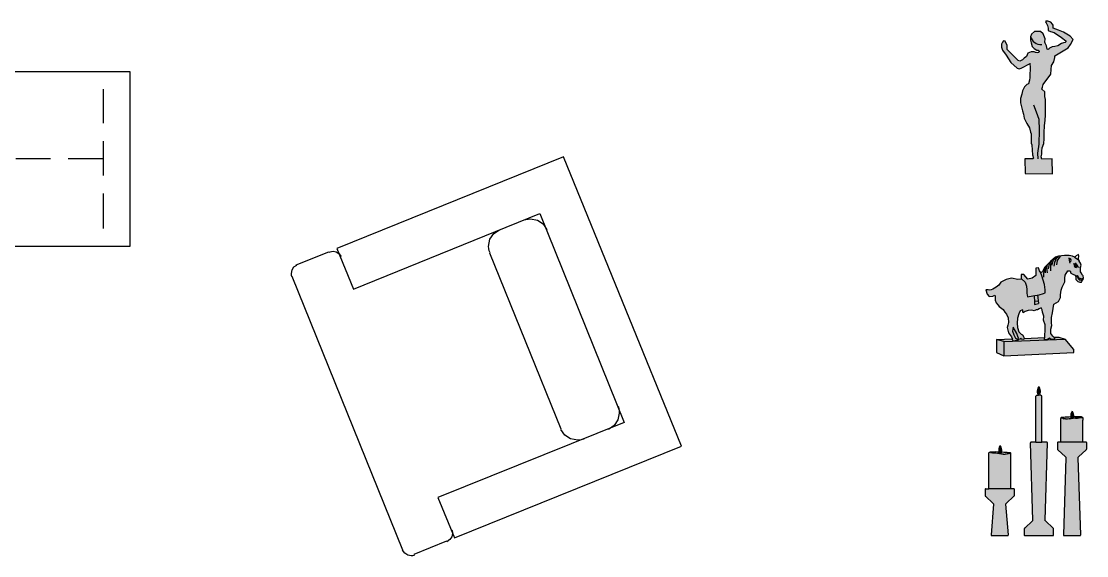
# Model space of a CAD drawing. Header units: inches. Extents: x -10949 to -5554, y -8625 to -6596.
# Drawn here: x -6261.5 to -6149.7, y -7883.6 to -7827.5 of the extents above; entities that cross this region are included whole.
import ezdxf

# ---------------------------------------------------------------- set-up
doc = ezdxf.new("R2010")
doc.units = ezdxf.units.IN
for name, color, linetype in [('Edges', 7, 'Continuous'), ('HBFurniture', 165, 'Continuous'), ('HBLAYER_1', 7, 'Continuous')]:
    doc.layers.add(name, color=color, linetype=linetype)

# ---------------------------------------------------------------- blocks, each defined once
blk = doc.blocks.new('kj')
at = {"true_color": 0x000000, "transparency": 33554687}
h = blk.add_hatch(color=18, dxfattribs=at)
h.dxf.hatch_style = 1
h.set_gradient(color1=(248, 153, 30), color2=(255, 255, 0))
h.paths.add_polyline_path([(71570.91, -4429.81), (71570.87, -4429.65), (71570.8, -4429.52), (71570.77, -4429.46), (71570.74, -4429.52), (71570.66, -4429.65), (71570.62, -4429.81), (71570.59, -4429.99), (71570.59, -4430.12), (71570.59, -4430.2), (71570.61, -4430.28), (71570.63, -4430.35), (71570.65, -4430.4), (71570.65, -4430.42), (71570.73, -4430.42), (71570.74, -4430.42), (71570.75, -4430.42), (71570.76, -4430.42), (71570.77, -4430.42), (71570.78, -4430.42), (71570.78, -4430.42), (71570.87, -4430.42), (71570.9, -4430.35), (71570.92, -4430.28), (71570.94, -4430.2), (71570.94, -4430.12), (71570.94, -4429.99)])
at = {"true_color": 0xadddf7, "transparency": 33554687}
h = blk.add_hatch(color=141, dxfattribs=at)
h.dxf.hatch_style = 1
h.paths.add_polyline_path([(71570.4, -4436.58), (71571.18, -4436.58), (71571.18, -4430.71), (71571.18, -4430.69), (71571.17, -4430.66), (71571.16, -4430.65), (71571.15, -4430.64), (71571.12, -4430.63), (71571.1, -4430.59), (71571.08, -4430.58), (71571.04, -4430.56), (71571, -4430.55), (71570.79, -4430.55), (71570.79, -4430.55), (71570.77, -4430.55), (71570.76, -4430.55), (71570.59, -4430.55), (71570.54, -4430.56), (71570.51, -4430.58), (71570.49, -4430.59), (71570.47, -4430.63), (71570.44, -4430.64), (71570.43, -4430.65), (71570.42, -4430.66), (71570.41, -4430.69), (71570.4, -4430.71)])
at = {"true_color": 0x000000, "transparency": 33554687}
h = blk.add_hatch(color=18, dxfattribs=at)
h.dxf.hatch_style = 1
h.set_gradient(color1=(248, 153, 30), color2=(255, 255, 0))
h.paths.add_polyline_path([(71575.22, -4433.14), (71575.2, -4432.96), (71575.15, -4432.8), (71575.08, -4432.67), (71575.05, -4432.6), (71575.02, -4432.67), (71574.95, -4432.8), (71574.9, -4432.96), (71574.88, -4433.14), (71574.88, -4433.27), (71574.88, -4433.35), (71574.9, -4433.43), (71574.92, -4433.5), (71574.92, -4433.52), (71574.93, -4433.52), (71575.19, -4433.48), (71575.21, -4433.43), (71575.23, -4433.35), (71575.23, -4433.33), (71575.23, -4433.27)])
at = {"true_color": 0xddb3d4, "transparency": 33554687}
h = blk.add_hatch(color=254, dxfattribs=at)
h.dxf.hatch_style = 1
h.paths.add_polyline_path([(71576.43, -4434.08), (71576.44, -4433.5), (71576.43, -4433.43), (71576.39, -4433.39), (71576.35, -4433.36), (71576.26, -4433.34), (71576.2, -4433.33), (71576.06, -4433.32), (71575.86, -4433.32), (71575.64, -4433.32), (71575.39, -4433.32), (71575.23, -4433.33), (71575.23, -4433.35), (71575.21, -4433.43), (71575.19, -4433.48), (71575.19, -4433.48), (71574.93, -4433.52), (71574.92, -4433.52), (71574.92, -4433.5), (71574.9, -4433.43), (71574.88, -4433.34), (71574.86, -4433.34), (71574.61, -4433.36), (71574.38, -4433.37), (71574.17, -4433.38), (71573.99, -4433.39), (71573.86, -4433.39), (71573.77, -4433.4), (71573.66, -4433.42), (71573.62, -4433.46), (71573.61, -4433.53), (71573.61, -4436.58), (71576.42, -4436.58), (71576.42, -4435.24), (71576.43, -4434.3)])
at = {"true_color": 0xffffff, "transparency": 33554687}
h = blk.add_hatch(color=7, dxfattribs=at)
h.dxf.hatch_style = 1
h.paths.add_polyline_path([(71571.9, -4436.67), (71571.9, -4436.63), (71571.88, -4436.61), (71571.85, -4436.59), (71571.82, -4436.58), (71571.18, -4436.58), (71570.4, -4436.58), (71569.78, -4436.58), (71569.75, -4436.59), (71569.72, -4436.61), (71569.71, -4436.63), (71569.7, -4436.67), (71570, -4446.53), (71570, -4446.56), (71569.99, -4446.59), (71569.98, -4446.62), (71569.96, -4446.64), (71568.98, -4447.55), (71568.96, -4447.57), (71568.94, -4447.6), (71568.93, -4447.63), (71568.93, -4447.66), (71568.93, -4448.45), (71568.93, -4448.47), (71568.95, -4448.49), (71568.97, -4448.51), (71569, -4448.51), (71572.6, -4448.51), (71572.63, -4448.51), (71572.65, -4448.49), (71572.67, -4448.47), (71572.67, -4448.45), (71572.67, -4447.66), (71572.67, -4447.63), (71572.66, -4447.6), (71572.64, -4447.57), (71572.62, -4447.55), (71571.64, -4446.64), (71571.62, -4446.62), (71571.61, -4446.59), (71571.6, -4446.56), (71571.6, -4446.53)])
h = blk.add_hatch(color=7, dxfattribs=at)
h.dxf.hatch_style = 1
h.paths.add_polyline_path([(71575.83, -4438.54), (71575.84, -4438.5), (71575.86, -4438.47), (71575.88, -4438.45), (71576.86, -4437.55), (71576.88, -4437.52), (71576.9, -4437.5), (71576.9, -4437.47), (71576.91, -4437.43), (71576.91, -4436.65), (71576.9, -4436.62), (71576.89, -4436.6), (71576.87, -4436.58), (71576.84, -4436.58), (71576.42, -4436.58), (71573.61, -4436.58), (71573.23, -4436.58), (71573.21, -4436.58), (71573.19, -4436.6), (71573.17, -4436.62), (71573.17, -4436.65), (71573.17, -4437.43), (71573.17, -4437.47), (71573.18, -4437.5), (71573.19, -4437.52), (71573.21, -4437.55), (71574.21, -4438.46), (71574.23, -4438.5), (71574.24, -4438.53), (71574.24, -4438.56), (71573.94, -4448.43), (71573.94, -4448.46), (71573.96, -4448.49), (71573.99, -4448.51), (71574.02, -4448.51), (71576.06, -4448.51), (71576.09, -4448.51), (71576.11, -4448.49), (71576.13, -4448.46), (71576.14, -4448.43)])
at = {"true_color": 0xcecce6, "transparency": 33554687}
h = blk.add_hatch(color=254, dxfattribs=at)
h.dxf.hatch_style = 1
h.paths.add_polyline_path([(71564.39, -4439.51), (71564.39, -4442.53), (71567.21, -4442.53), (71567.21, -4439.51), (71567.2, -4438.29), (71567.2, -4438.05), (71567.19, -4437.99), (71567.15, -4437.95), (71567.12, -4437.97), (71567.03, -4438), (71566.9, -4438.03), (71566.72, -4438.07), (71566.67, -4438.05), (71566.47, -4438.07), (71566.24, -4438.08), (71566.01, -4438.05), (71565.83, -4438.02), (71565.81, -4438.02), (71565.79, -4438.01), (71565.78, -4438.01), (71565.79, -4437.97), (71565.71, -4437.97), (71565.72, -4437.95), (71565.7, -4437.91), (71565.68, -4437.84), (71565.68, -4437.83), (71565.57, -4437.83), (71565.31, -4437.82), (71565.06, -4437.83), (71564.85, -4437.83), (71564.69, -4437.84), (71564.58, -4437.85), (71564.51, -4437.86), (71564.45, -4437.88), (71564.43, -4437.9), (71564.4, -4437.95), (71564.38, -4438.02), (71564.39, -4438.26)])
at = {"true_color": 0x000000, "transparency": 33554687}
h = blk.add_hatch(color=18, dxfattribs=at)
h.dxf.hatch_style = 1
h.set_gradient(color1=(248, 153, 30), color2=(255, 255, 0))
h.paths.add_polyline_path([(71566.01, -4437.67), (71566, -4437.54), (71565.98, -4437.37), (71565.93, -4437.21), (71565.86, -4437.07), (71565.83, -4437.01), (71565.8, -4437.07), (71565.73, -4437.21), (71565.68, -4437.37), (71565.66, -4437.54), (71565.66, -4437.67), (71565.66, -4437.75), (71565.68, -4437.83), (71565.68, -4437.84), (71565.7, -4437.91), (71565.72, -4437.95), (71565.71, -4437.97), (71565.79, -4437.97), (71565.8, -4437.97), (71565.81, -4437.97), (71565.83, -4437.97), (71565.83, -4437.97), (71565.94, -4437.97), (71565.97, -4437.91), (71565.98, -4437.85), (71565.98, -4437.84), (71566.01, -4437.75)])
at = {"true_color": 0xffffff, "transparency": 33554687}
h = blk.add_hatch(color=7, dxfattribs=at)
h.dxf.hatch_style = 1
h.paths.add_polyline_path([(71566.61, -4444.42), (71566.63, -4444.4), (71567.61, -4443.49), (71567.63, -4443.47), (71567.65, -4443.44), (71567.65, -4443.41), (71567.66, -4443.38), (71567.66, -4442.59), (71567.65, -4442.57), (71567.64, -4442.55), (71567.62, -4442.53), (71567.59, -4442.53), (71567.21, -4442.53), (71564.39, -4442.53), (71563.98, -4442.53), (71563.96, -4442.53), (71563.94, -4442.55), (71563.92, -4442.57), (71563.92, -4442.59), (71563.92, -4443.38), (71563.92, -4443.41), (71563.93, -4443.44), (71563.94, -4443.47), (71563.96, -4443.49), (71564.96, -4444.41), (71564.98, -4444.45), (71564.99, -4444.48), (71564.99, -4444.51), (71564.69, -4448.43), (71564.69, -4448.46), (71564.71, -4448.49), (71564.74, -4448.51), (71564.77, -4448.51), (71566.81, -4448.51), (71566.84, -4448.51), (71566.86, -4448.49), (71566.88, -4448.46), (71566.89, -4448.43), (71566.58, -4444.49), (71566.59, -4444.45)])
at = {"layer": 'Edges'}
for p, q in [((71570.62, -4429.81), (71570.59, -4429.99)), ((71570.66, -4429.65), (71570.62, -4429.81)), ((71570.74, -4429.52), (71570.66, -4429.65)), ((71570.77, -4429.46), (71570.74, -4429.52)), ((71570.77, -4429.46), (71570.8, -4429.52)), ((71570.8, -4429.52), (71570.87, -4429.65)), ((71570.87, -4429.65), (71570.91, -4429.81)), ((71570.91, -4429.81), (71570.94, -4429.99)), ((71570.4, -4430.71), (71570.41, -4430.69)), ((71570.4, -4436.58), (71570.4, -4430.71)), ((71570.41, -4430.69), (71570.42, -4430.66)), ((71570.42, -4430.66), (71570.43, -4430.65)), ((71570.43, -4430.65), (71570.44, -4430.64)), ((71570.44, -4430.64), (71570.46, -4430.63)), ((71570.46, -4430.63), (71570.47, -4430.63)), ((71570.47, -4430.62), (71570.49, -4430.59)), ((71570.47, -4430.63), (71570.47, -4430.62)), ((71570.49, -4430.59), (71570.51, -4430.58)), ((71570.51, -4430.58), (71570.54, -4430.56)), ((71570.54, -4430.56), (71570.59, -4430.55)), ((71570.59, -4429.99), (71570.59, -4430.12)), ((71570.59, -4430.12), (71570.59, -4430.2)), ((71570.59, -4430.2), (71570.61, -4430.28)), ((71570.59, -4430.55), (71570.75, -4430.55)), ((71570.61, -4430.28), (71570.63, -4430.35)), ((71570.63, -4430.35), (71570.65, -4430.4)), ((71570.65, -4430.42), (71570.65, -4430.4)), ((71570.73, -4430.42), (71570.65, -4430.42)), ((71570.73, -4430.42), (71570.73, -4430.4)), ((71570.74, -4430.42), (71570.73, -4430.42)), ((71570.74, -4430.42), (71570.74, -4430.48)), ((71570.74, -4430.42), (71570.75, -4430.42)), ((71570.74, -4430.48), (71570.75, -4430.55)), ((71570.75, -4430.48), (71570.75, -4430.42)), ((71570.75, -4430.42), (71570.76, -4430.42)), ((71570.76, -4430.55), (71570.75, -4430.48)), ((71570.76, -4430.55), (71570.75, -4430.55)), ((71570.76, -4430.42), (71570.76, -4430.41)), ((71570.76, -4430.42), (71570.77, -4430.42)), ((71570.77, -4430.55), (71570.76, -4430.55)), ((71570.77, -4430.42), (71570.77, -4430.48)), ((71570.78, -4430.42), (71570.77, -4430.42)), ((71570.77, -4430.48), (71570.77, -4430.55)), ((71570.79, -4430.55), (71570.77, -4430.55)), ((71570.78, -4430.42), (71570.79, -4430.47)), ((71570.78, -4430.42), (71570.78, -4430.48)), ((71570.78, -4430.42), (71570.78, -4430.42)), ((71570.87, -4430.42), (71570.78, -4430.42)), ((71570.78, -4430.48), (71570.79, -4430.55)), ((71570.79, -4430.47), (71570.79, -4430.55)), ((71570.79, -4430.55), (71570.79, -4430.55)), ((71571, -4430.55), (71570.79, -4430.55)), ((71570.9, -4430.35), (71570.87, -4430.42)), ((71570.92, -4430.28), (71570.9, -4430.35)), ((71570.94, -4430.2), (71570.92, -4430.28)), ((71570.94, -4429.99), (71570.94, -4430.12)), ((71570.94, -4430.12), (71570.94, -4430.2)), ((71571.04, -4430.56), (71571, -4430.55)), ((71571.08, -4430.58), (71571.04, -4430.56)), ((71571.1, -4430.59), (71571.08, -4430.58)), ((71571.11, -4430.62), (71571.1, -4430.59)), ((71571.12, -4430.63), (71571.11, -4430.62)), ((71571.13, -4430.63), (71571.12, -4430.63)), ((71571.15, -4430.64), (71571.13, -4430.63)), ((71571.16, -4430.65), (71571.15, -4430.64)), ((71571.17, -4430.66), (71571.16, -4430.65)), ((71571.18, -4430.69), (71571.17, -4430.66)), ((71571.18, -4430.71), (71571.18, -4430.69)), ((71571.18, -4436.58), (71571.18, -4430.71)), ((71575.05, -4432.6), (71575.02, -4432.67)), ((71575.05, -4432.6), (71575.08, -4432.67)), ((71573.62, -4433.46), (71573.61, -4433.53)), ((71573.61, -4436.58), (71573.61, -4433.53)), ((71573.62, -4433.46), (71573.66, -4433.42)), ((71573.77, -4433.4), (71573.66, -4433.42)), ((71573.67, -4433.44), (71573.73, -4433.47)), ((71573.84, -4433.51), (71573.73, -4433.47)), ((71573.86, -4433.39), (71573.77, -4433.4)), ((71573.84, -4433.51), (71574, -4433.56)), ((71573.99, -4433.39), (71573.86, -4433.39)), ((71573.99, -4433.52), (71573.89, -4433.49)), ((71574.17, -4433.38), (71573.99, -4433.39)), ((71573.99, -4433.52), (71574.07, -4433.55)), ((71574.19, -4433.58), (71574, -4433.56)), ((71574.05, -4433.54), (71574.07, -4433.55)), ((71574.07, -4433.55), (71574.23, -4433.57)), ((71574.38, -4433.37), (71574.17, -4433.38)), ((71574.19, -4433.58), (71574.42, -4433.58)), ((71574.23, -4433.57), (71574.44, -4433.57)), ((71574.61, -4433.36), (71574.38, -4433.37)), ((71574.44, -4433.57), (71574.68, -4433.55)), ((71574.86, -4433.34), (71574.61, -4433.36)), ((71574.67, -4433.56), (71574.93, -4433.53)), ((71574.68, -4433.55), (71574.92, -4433.52)), ((71574.88, -4433.34), (71574.86, -4433.34)), ((71574.9, -4432.96), (71574.88, -4433.14)), ((71574.88, -4433.14), (71574.88, -4433.27)), ((71574.88, -4433.27), (71574.88, -4433.34)), ((71574.88, -4433.34), (71574.88, -4433.35)), ((71574.88, -4433.35), (71574.9, -4433.43)), ((71574.95, -4432.8), (71574.9, -4432.96)), ((71574.9, -4433.43), (71574.92, -4433.5)), ((71574.92, -4433.5), (71574.92, -4433.52)), ((71574.92, -4433.52), (71574.93, -4433.52)), ((71574.93, -4433.52), (71575.19, -4433.48)), ((71575.2, -4433.49), (71574.93, -4433.53)), ((71575.02, -4432.67), (71574.95, -4432.8)), ((71575.08, -4432.67), (71575.15, -4432.8)), ((71575.15, -4432.8), (71575.2, -4432.96)), ((71575.21, -4433.43), (71575.19, -4433.48)), ((71575.19, -4433.48), (71575.43, -4433.46)), ((71575.19, -4433.48), (71575.19, -4433.48)), ((71575.2, -4432.96), (71575.22, -4433.14)), ((71575.2, -4433.49), (71575.46, -4433.46)), ((71575.23, -4433.35), (71575.21, -4433.43)), ((71575.22, -4433.14), (71575.23, -4433.27)), ((71575.23, -4433.27), (71575.23, -4433.33)), ((71575.39, -4433.32), (71575.23, -4433.33)), ((71575.23, -4433.33), (71575.23, -4433.35)), ((71575.64, -4433.32), (71575.39, -4433.32)), ((71575.43, -4433.46), (71575.67, -4433.43)), ((71575.7, -4433.44), (71575.46, -4433.46)), ((71575.47, -4433.5), (71575.72, -4433.48)), ((71575.86, -4433.32), (71575.64, -4433.32)), ((71575.67, -4433.43), (71575.87, -4433.42)), ((71575.7, -4433.44), (71575.91, -4433.43)), ((71575.72, -4433.48), (71575.94, -4433.47)), ((71576.06, -4433.32), (71575.86, -4433.32)), ((71575.87, -4433.42), (71576.04, -4433.41)), ((71576.1, -4433.42), (71575.91, -4433.43)), ((71576.04, -4433.41), (71576.18, -4433.4)), ((71576.2, -4433.33), (71576.06, -4433.32)), ((71576.1, -4433.42), (71576.24, -4433.41)), ((71576.18, -4433.4), (71576.27, -4433.4)), ((71576.26, -4433.34), (71576.2, -4433.33)), ((71576.34, -4433.41), (71576.24, -4433.41)), ((71576.26, -4433.34), (71576.35, -4433.36)), ((71576.34, -4433.41), (71576.39, -4433.4)), ((71576.39, -4433.39), (71576.35, -4433.36)), ((71576.39, -4433.39), (71576.39, -4433.4)), ((71576.43, -4433.43), (71576.39, -4433.39)), ((71576.44, -4433.5), (71576.43, -4433.43)), ((71576.43, -4434.08), (71576.44, -4433.5)), ((71576.43, -4434.08), (71576.43, -4433.76)), ((71576.42, -4435.24), (71576.43, -4434.3)), ((71576.42, -4436.58), (71576.42, -4435.24)), ((71576.43, -4434.3), (71576.43, -4434.08)), ((71569.71, -4436.63), (71569.7, -4436.67)), ((71569.7, -4436.67), (71570, -4446.53)), ((71569.72, -4436.61), (71569.71, -4436.63)), ((71569.75, -4436.59), (71569.72, -4436.61)), ((71569.78, -4436.58), (71569.75, -4436.59)), ((71570.4, -4436.58), (71569.78, -4436.58)), ((71570.4, -4436.58), (71571.18, -4436.58)), ((71571.82, -4436.58), (71571.18, -4436.58)), ((71571.6, -4446.53), (71571.9, -4436.67)), ((71571.85, -4436.59), (71571.82, -4436.58)), ((71571.88, -4436.61), (71571.85, -4436.59)), ((71571.9, -4436.63), (71571.88, -4436.61)), ((71571.9, -4436.67), (71571.9, -4436.63)), ((71573.19, -4436.6), (71573.17, -4436.62)), ((71573.17, -4436.62), (71573.17, -4436.65)), ((71573.17, -4436.65), (71573.17, -4437.43)), ((71573.21, -4436.58), (71573.19, -4436.6)), ((71573.23, -4436.58), (71573.21, -4436.58)), ((71573.61, -4436.58), (71573.23, -4436.58)), ((71576.42, -4436.58), (71573.61, -4436.58)), ((71576.84, -4436.58), (71576.42, -4436.58)), ((71576.87, -4436.58), (71576.84, -4436.58)), ((71576.89, -4436.6), (71576.87, -4436.58)), ((71576.9, -4436.62), (71576.89, -4436.6)), ((71576.91, -4436.65), (71576.9, -4436.62)), ((71576.91, -4437.43), (71576.91, -4436.65)), ((71564.38, -4438.02), (71564.4, -4437.95)), ((71564.39, -4438.26), (71564.38, -4438.02)), ((71564.4, -4437.95), (71564.43, -4437.9)), ((71564.43, -4437.9), (71564.45, -4437.88)), ((71564.45, -4437.88), (71564.51, -4437.86)), ((71564.58, -4437.85), (71564.51, -4437.86)), ((71564.69, -4437.84), (71564.58, -4437.85)), ((71564.6, -4437.89), (71564.66, -4437.9)), ((71564.66, -4437.9), (71564.61, -4437.89)), ((71564.66, -4437.9), (71564.72, -4437.9)), ((71564.85, -4437.83), (71564.69, -4437.84)), ((71564.72, -4437.9), (71564.88, -4437.91)), ((71565.06, -4437.83), (71564.85, -4437.83)), ((71564.88, -4437.91), (71565.08, -4437.92)), ((71565.31, -4437.82), (71565.06, -4437.83)), ((71565.08, -4437.92), (71565.3, -4437.94)), ((71565.27, -4437.95), (71565.52, -4437.98)), ((71565.3, -4437.94), (71565.53, -4437.97)), ((71565.57, -4437.83), (71565.31, -4437.82)), ((71565.77, -4438.02), (71565.52, -4437.98)), ((71565.53, -4437.97), (71565.77, -4438.01)), ((71565.68, -4437.83), (71565.57, -4437.83)), ((71565.68, -4437.37), (71565.66, -4437.54)), ((71565.66, -4437.54), (71565.66, -4437.67)), ((71565.66, -4437.67), (71565.66, -4437.75)), ((71565.66, -4437.75), (71565.68, -4437.83)), ((71565.73, -4437.21), (71565.68, -4437.37)), ((71565.68, -4437.83), (71565.68, -4437.84)), ((71565.68, -4437.84), (71565.7, -4437.91)), ((71565.7, -4437.91), (71565.72, -4437.95)), ((71565.71, -4437.97), (71565.72, -4437.95)), ((71565.79, -4437.97), (71565.71, -4437.97)), ((71565.8, -4437.07), (71565.73, -4437.21)), ((71565.77, -4438.01), (71565.78, -4438.01)), ((71565.77, -4438.02), (71566.02, -4438.06)), ((71565.79, -4437.97), (71565.78, -4438.01)), ((71565.78, -4438.01), (71565.79, -4438.01)), ((71565.8, -4437.97), (71565.79, -4438.01)), ((71565.79, -4437.97), (71565.8, -4437.97)), ((71565.79, -4438.01), (71565.81, -4438.02)), ((71565.83, -4437.01), (71565.8, -4437.07)), ((71565.8, -4437.97), (71565.8, -4437.96)), ((71565.8, -4437.97), (71565.8, -4437.97)), ((71565.81, -4437.97), (71565.8, -4437.97)), ((71565.81, -4437.97), (71565.81, -4438.02)), ((71565.81, -4437.97), (71565.83, -4437.97)), ((71565.81, -4438.02), (71565.82, -4438.02)), ((71565.83, -4437.97), (71565.82, -4438.02)), ((71565.82, -4438.02), (71565.83, -4438.02)), ((71565.83, -4437.01), (71565.86, -4437.07)), ((71565.83, -4437.97), (71565.83, -4437.96)), ((71565.83, -4438.02), (71565.83, -4437.97)), ((71565.83, -4437.97), (71565.83, -4437.97)), ((71565.83, -4437.97), (71565.83, -4437.97)), ((71565.94, -4437.97), (71565.83, -4437.97)), ((71565.83, -4438.02), (71566.01, -4438.05)), ((71565.86, -4437.07), (71565.93, -4437.21)), ((71565.93, -4437.21), (71565.98, -4437.37)), ((71565.97, -4437.91), (71565.94, -4437.97)), ((71565.98, -4437.85), (71565.97, -4437.91)), ((71565.98, -4437.37), (71566, -4437.54)), ((71566.01, -4437.75), (71565.98, -4437.84)), ((71565.98, -4437.84), (71565.98, -4437.85)), ((71566.09, -4437.86), (71565.98, -4437.85)), ((71566, -4437.54), (71566.01, -4437.67)), ((71566.01, -4437.67), (71566.01, -4437.75)), ((71566.01, -4438.05), (71566.24, -4438.08)), ((71566.27, -4438.09), (71566.02, -4438.06)), ((71566.32, -4437.88), (71566.09, -4437.86)), ((71566.24, -4438.08), (71566.47, -4438.07)), ((71566.27, -4438.09), (71566.5, -4438.09)), ((71566.53, -4437.9), (71566.32, -4437.88)), ((71566.47, -4438.07), (71566.67, -4438.05)), ((71566.72, -4437.9), (71566.53, -4437.9)), ((71566.67, -4438.05), (71566.78, -4438.03)), ((71566.87, -4437.91), (71566.72, -4437.9)), ((71566.72, -4438.07), (71566.9, -4438.03)), ((71566.88, -4438.01), (71566.78, -4438.03)), ((71566.78, -4438.03), (71566.84, -4438.02)), ((71566.99, -4437.91), (71566.87, -4437.91)), ((71566.88, -4438.01), (71566.95, -4437.98)), ((71567.03, -4438), (71566.9, -4438.03)), ((71567.06, -4437.92), (71566.99, -4437.91)), ((71567.03, -4438), (71567.12, -4437.97)), ((71567.13, -4437.93), (71567.06, -4437.92)), ((71567.15, -4437.95), (71567.12, -4437.97)), ((71567.15, -4437.95), (71567.13, -4437.93)), ((71567.19, -4437.99), (71567.15, -4437.95)), ((71567.16, -4438.01), (71567.19, -4437.99)), ((71567.2, -4438.05), (71567.19, -4437.99)), ((71567.2, -4438.29), (71567.2, -4438.05)), ((71573.17, -4437.43), (71573.17, -4437.47)), ((71573.17, -4437.47), (71573.18, -4437.5)), ((71573.18, -4437.5), (71573.19, -4437.52)), ((71573.19, -4437.52), (71573.21, -4437.55)), ((71573.21, -4437.55), (71574.2, -4438.45)), ((71575.88, -4438.45), (71576.86, -4437.55)), ((71576.86, -4437.55), (71576.88, -4437.52)), ((71576.88, -4437.52), (71576.9, -4437.5)), ((71576.9, -4437.47), (71576.91, -4437.43)), ((71576.9, -4437.5), (71576.9, -4437.47)), ((71564.39, -4439.51), (71564.39, -4438.26)), ((71567.21, -4439.51), (71567.2, -4438.29)), ((71574.24, -4438.56), (71573.94, -4448.43)), ((71574.2, -4438.45), (71574.22, -4438.47)), ((71574.22, -4438.47), (71574.23, -4438.5)), ((71574.23, -4438.5), (71574.24, -4438.53)), ((71574.24, -4438.53), (71574.24, -4438.56)), ((71575.83, -4438.56), (71575.84, -4438.53)), ((71576.14, -4448.43), (71575.83, -4438.56)), ((71575.84, -4438.5), (71575.86, -4438.47)), ((71575.84, -4438.53), (71575.84, -4438.5)), ((71575.86, -4438.47), (71575.88, -4438.45)), ((71564.39, -4442.53), (71564.39, -4439.51)), ((71567.21, -4442.53), (71567.21, -4439.51)), ((71563.94, -4442.55), (71563.92, -4442.57)), ((71563.92, -4442.57), (71563.92, -4442.59)), ((71563.92, -4442.59), (71563.92, -4443.38)), ((71563.92, -4443.38), (71563.92, -4443.41)), ((71563.92, -4443.41), (71563.93, -4443.44)), ((71563.93, -4443.44), (71563.94, -4443.47)), ((71563.96, -4442.53), (71563.94, -4442.55)), ((71563.94, -4443.47), (71563.96, -4443.49)), ((71563.98, -4442.53), (71563.96, -4442.53)), ((71563.96, -4443.49), (71564.95, -4444.4)), ((71563.98, -4442.53), (71564.39, -4442.53)), ((71567.21, -4442.53), (71564.39, -4442.53)), ((71566.63, -4444.4), (71567.61, -4443.49)), ((71567.59, -4442.53), (71567.21, -4442.53)), ((71567.62, -4442.53), (71567.59, -4442.53)), ((71567.61, -4443.49), (71567.63, -4443.47)), ((71567.64, -4442.55), (71567.62, -4442.53)), ((71567.63, -4443.47), (71567.65, -4443.44)), ((71567.65, -4442.57), (71567.64, -4442.55)), ((71567.66, -4442.59), (71567.65, -4442.57)), ((71567.65, -4443.41), (71567.66, -4443.38)), ((71567.65, -4443.44), (71567.65, -4443.41)), ((71567.66, -4443.38), (71567.66, -4442.59)), ((71564.99, -4444.51), (71564.69, -4448.43)), ((71564.95, -4444.4), (71564.97, -4444.42)), ((71564.97, -4444.42), (71564.98, -4444.45)), ((71564.98, -4444.45), (71564.99, -4444.48)), ((71564.99, -4444.48), (71564.99, -4444.51)), ((71566.58, -4444.51), (71566.59, -4444.48)), ((71566.89, -4448.43), (71566.58, -4444.51)), ((71566.59, -4444.45), (71566.61, -4444.42)), ((71566.59, -4444.48), (71566.59, -4444.45)), ((71566.61, -4444.42), (71566.63, -4444.4)), ((71568.94, -4447.6), (71568.93, -4447.63)), ((71568.93, -4447.63), (71568.93, -4447.66)), ((71568.96, -4447.57), (71568.94, -4447.6)), ((71568.98, -4447.55), (71568.96, -4447.57)), ((71569.96, -4446.64), (71568.98, -4447.55)), ((71569.98, -4446.62), (71569.96, -4446.64)), ((71569.99, -4446.59), (71569.98, -4446.62)), ((71570, -4446.56), (71569.99, -4446.59)), ((71570, -4446.53), (71570, -4446.56)), ((71571.6, -4446.56), (71571.6, -4446.53)), ((71571.61, -4446.59), (71571.6, -4446.56)), ((71571.62, -4446.62), (71571.61, -4446.59)), ((71571.64, -4446.64), (71571.62, -4446.62)), ((71572.62, -4447.55), (71571.64, -4446.64)), ((71572.64, -4447.57), (71572.62, -4447.55)), ((71572.66, -4447.6), (71572.64, -4447.57)), ((71572.67, -4447.63), (71572.66, -4447.6)), ((71572.67, -4447.66), (71572.67, -4447.63)), ((71564.69, -4448.43), (71564.69, -4448.46)), ((71564.69, -4448.46), (71564.71, -4448.49)), ((71564.71, -4448.49), (71564.74, -4448.51)), ((71564.74, -4448.51), (71564.77, -4448.51)), ((71564.77, -4448.51), (71566.81, -4448.51)), ((71566.81, -4448.51), (71566.84, -4448.51)), ((71566.84, -4448.51), (71566.86, -4448.49)), ((71566.86, -4448.49), (71566.88, -4448.46)), ((71566.88, -4448.46), (71566.89, -4448.43)), ((71568.93, -4447.66), (71568.93, -4448.45)), ((71568.93, -4448.45), (71568.93, -4448.47)), ((71568.93, -4448.47), (71568.95, -4448.49)), ((71568.95, -4448.49), (71568.97, -4448.51)), ((71568.97, -4448.51), (71569, -4448.51)), ((71569, -4448.51), (71572.6, -4448.51)), ((71572.6, -4448.51), (71572.63, -4448.51)), ((71572.63, -4448.51), (71572.65, -4448.49)), ((71572.65, -4448.49), (71572.67, -4448.47)), ((71572.67, -4448.45), (71572.67, -4447.66)), ((71572.67, -4448.47), (71572.67, -4448.45)), ((71573.94, -4448.43), (71573.94, -4448.46)), ((71573.94, -4448.46), (71573.96, -4448.49)), ((71573.96, -4448.49), (71573.99, -4448.51)), ((71573.99, -4448.51), (71574.02, -4448.51)), ((71574.02, -4448.51), (71576.06, -4448.51)), ((71576.06, -4448.51), (71576.09, -4448.51)), ((71576.09, -4448.51), (71576.11, -4448.49)), ((71576.11, -4448.49), (71576.13, -4448.46)), ((71576.13, -4448.46), (71576.14, -4448.43))]:
    blk.add_line(p, q, dxfattribs=at)
blk = doc.blocks.new('29')
for p, q in [((5315.7, 11600.4), (5315.1, 11599.2)), ((5315.1, 11599.2), (5316.2, 11596.3)), ((5321.5, 11600.4), (5315.7, 11600.4)), ((5316.2, 11596.3), (5319.8, 11588.6)), ((5329.8, 11598), (5321.5, 11600.4)), ((5334.5, 11592.1), (5329.8, 11598)), ((5335.6, 11589.2), (5334.5, 11592.1)), ((5335.6, 11581), (5335.6, 11589.2)), ((5275.7, 11564.5), (5272.7, 11557.5)), ((5283.9, 11571.6), (5275.7, 11564.5)), ((5292.1, 11571.6), (5283.9, 11571.6)), ((5301, 11571.6), (5292.1, 11571.6)), ((5308, 11565.1), (5301, 11571.6)), ((5313.9, 11551.6), (5308, 11565.1)), ((5319.8, 11588.6), (5322.1, 11581)), ((5322.1, 11581), (5322.1, 11574.5)), ((5322.1, 11574.5), (5328.6, 11572.2)), ((5328.6, 11572.2), (5338.6, 11569.2)), ((5350.3, 11575.7), (5335.6, 11581)), ((5338.6, 11569.2), (5358.6, 11555.7)), ((5365, 11570.4), (5350.3, 11575.7)), ((5383.3, 11559.3), (5365, 11570.4)), ((5195.2, 11542.2), (5192.8, 11536.9)), ((5192.8, 11536.9), (5192.8, 11528.7)), ((5198.1, 11546.3), (5195.2, 11542.2)), ((5202.8, 11545.2), (5198.1, 11546.3)), ((5208.1, 11532.8), (5202.8, 11545.2)), ((5208.7, 11526.4), (5208.1, 11532.8)), ((5272.7, 11557.5), (5272.7, 11547.5)), ((5272.7, 11547.5), (5274.5, 11541)), ((5274.5, 11541), (5278, 11530.5)), ((5278, 11530.5), (5283.3, 11524.6)), ((5312.7, 11542.8), (5313.9, 11551.6)), ((5313.9, 11539.9), (5312.7, 11542.8)), ((5317.4, 11532.2), (5313.9, 11539.9)), ((5319.2, 11522.8), (5317.4, 11532.2)), ((5340.9, 11530.5), (5332.7, 11529.3)), ((5349.2, 11532.2), (5340.9, 11530.5)), ((5358.6, 11538.7), (5349.2, 11532.2)), ((5358.6, 11555.7), (5370.9, 11545.7)), ((5365, 11540.5), (5358.6, 11538.7)), ((5369.1, 11541.6), (5365, 11540.5)), ((5371.5, 11543.4), (5369.1, 11541.6)), ((5370.9, 11545.7), (5371.5, 11543.4)), ((5378, 11526.9), (5384.4, 11536.3)), ((5391.5, 11549.9), (5383.3, 11559.3)), ((5384.4, 11536.3), (5391.5, 11549.9)), ((5192.8, 11528.7), (5195.2, 11520.5)), ((5195.2, 11520.5), (5205.2, 11506.4)), ((5205.2, 11506.4), (5218.7, 11486.4)), ((5208.1, 11521.7), (5208.7, 11526.4)), ((5231, 11498.8), (5208.1, 11521.7)), ((5261.6, 11502.9), (5255.7, 11497.6)), ((5265.7, 11511.7), (5261.6, 11502.9)), ((5274.5, 11515.8), (5265.7, 11511.7)), ((5283.3, 11515.2), (5274.5, 11515.8)), ((5283.3, 11524.6), (5290.4, 11520.5)), ((5286.9, 11513.4), (5283.3, 11515.2)), ((5289.2, 11513.4), (5286.9, 11513.4)), ((5292.7, 11512.9), (5289.2, 11513.4)), ((5290.4, 11520.5), (5293.9, 11520.5)), ((5295.7, 11513.4), (5292.7, 11512.9)), ((5293.9, 11520.5), (5296.8, 11516.4)), ((5296.8, 11516.4), (5295.7, 11513.4)), ((5322.1, 11521.7), (5319.2, 11522.8)), ((5324.5, 11524), (5322.1, 11521.7)), ((5326.2, 11525.8), (5324.5, 11524)), ((5332.7, 11529.3), (5326.2, 11525.8)), ((5340.3, 11504.4), (5378, 11526.9)), ((5340.3, 11500.2), (5340.3, 11504.4)), ((5218.7, 11486.4), (5235.7, 11470.6)), ((5238.7, 11491.1), (5231, 11498.8)), ((5243.4, 11489.4), (5238.7, 11491.1)), ((5250.4, 11493.5), (5243.4, 11489.4)), ((5246.9, 11470), (5272.2, 11483.5)), ((5255.7, 11497.6), (5250.4, 11493.5)), ((5272.2, 11483.5), (5271, 11480)), ((5271, 11480), (5272.2, 11474.7)), ((5272.2, 11474.7), (5272.2, 11465.3)), ((5330.3, 11466.2), (5331.5, 11477.9)), ((5331.5, 11477.9), (5338, 11487.9)), ((5338, 11487.9), (5340.3, 11500.2)), ((5235.7, 11470.6), (5241.6, 11468.8)), ((5241.6, 11468.8), (5246.9, 11470)), ((5271, 11444.7), (5270.4, 11437.1)), ((5272.2, 11465.3), (5271, 11454.7)), ((5271, 11454.7), (5271, 11444.7)), ((5308, 11425.1), (5329.2, 11453.3)), ((5329.2, 11453.3), (5330.3, 11466.2)), ((5256.3, 11418.3), (5251, 11407.1)), ((5262.8, 11424.8), (5256.3, 11418.3)), ((5267.5, 11427.1), (5262.8, 11424.8)), ((5270.4, 11437.1), (5267.5, 11427.1)), ((5304.5, 11412.1), (5306.2, 11417.4)), ((5312.7, 11404.5), (5304.5, 11412.1)), ((5306.2, 11417.4), (5308, 11425.1)), ((5249.2, 11398.3), (5245.1, 11386)), ((5245.1, 11386), (5245.7, 11373.7)), ((5251, 11407.1), (5249.2, 11398.3)), ((5312.7, 11391.6), (5312.7, 11404.5)), ((5314.5, 11382.8), (5312.7, 11391.6)), ((5315, 11356.9), (5314.5, 11382.8)), ((5245.7, 11373.7), (5250.4, 11352.1)), ((5280.9, 11368.1), (5288.6, 11349.2)), ((5314.5, 11339.9), (5315, 11356.9)), ((5250.4, 11352.1), (5253.3, 11342.7)), ((5253.3, 11342.7), (5255.7, 11331)), ((5255.7, 11331), (5262.7, 11316.9)), ((5288.6, 11349.2), (5296.4, 11328.2)), ((5296.4, 11328.2), (5297.5, 11298.2)), ((5311.7, 11310.5), (5313.8, 11326.3)), ((5313.8, 11326.3), (5314.5, 11339.9)), ((5262.7, 11316.9), (5269.8, 11304.6)), ((5269.8, 11304.6), (5273.3, 11292.2)), ((5297.5, 11298.2), (5296.4, 11259.3)), ((5310.6, 11291.5), (5311.7, 11310.5)), ((5273.3, 11292.2), (5275.1, 11288.1)), ((5275.1, 11278.1), (5274.5, 11262.3)), ((5275.1, 11288.1), (5275.1, 11278.1)), ((5309.6, 11260.9), (5310.6, 11273.6)), ((5310.6, 11273.6), (5310.6, 11291.5)), ((5274.5, 11262.3), (5276.8, 11257)), ((5276.8, 11257), (5277.4, 11242.9)), ((5277.4, 11242.9), (5278.6, 11229.4)), ((5296.4, 11259.3), (5292, 11233.8)), ((5304.3, 11239.8), (5305.4, 11249.3)), ((5304.3, 11231.4), (5304.3, 11239.8)), ((5305.4, 11249.3), (5309.6, 11260.9)), ((5257.4, 11218.2), (5258, 11177.7)), ((5279.2, 11218.2), (5257.4, 11218.2)), ((5278.6, 11229.4), (5280.9, 11220)), ((5280.9, 11220), (5279.2, 11218.2)), ((5292, 11233.8), (5293.1, 11218.3)), ((5302.2, 11224), (5304.3, 11231.4)), ((5304.3, 11217.7), (5302.2, 11224)), ((5332.8, 11218.8), (5304.3, 11217.7)), ((5333.9, 11176.6), (5332.8, 11218.8)), ((5258, 11177.7), (5334.4, 11176.5))]:
    blk.add_line(p, q)
blk.add_arc((5302.5, 11565.8), 30.3, 194.8067, 273.0428)
blk = doc.blocks.new('FHTYJUY')
at = {"true_color": 0x000000}
h = blk.add_hatch(color=18, dxfattribs=at)
h.dxf.hatch_style = 1
h.paths.add_polyline_path([(134260.83, 23261.43), (134260.83, 23261.01), (134260.8, 23260.69), (134260.68, 23260.27), (134260.48, 23260.17), (134260.21, 23259.9), (134259.99, 23259.43), (134259.91, 23259.06), (134259.74, 23258.55), (134259.77, 23258.03), (134259.96, 23257.12), (134260.09, 23256.73), (134260.18, 23256.23), (134260.48, 23255.64), (134260.78, 23255.12), (134260.93, 23254.6), (134261, 23254.43), (134261, 23254.01), (134260.98, 23253.35), (134261.07, 23253.12), (134261.1, 23252.53), (134261.15, 23251.96), (134261.25, 23251.57), (134261.17, 23251.49), (134260.26, 23251.49), (134260.28, 23249.79), (134263.47, 23249.74), (134263.43, 23251.52), (134262.23, 23251.47), (134262.14, 23251.74), (134262.23, 23252.05), (134262.23, 23252.4), (134262.27, 23252.8), (134262.45, 23253.29), (134262.5, 23253.82), (134262.5, 23254.57), (134262.54, 23255.37), (134262.63, 23256.04), (134262.66, 23256.61), (134262.68, 23257.32), (134262.66, 23258.41), (134262.58, 23258.78), (134262.58, 23259.32), (134262.24, 23259.64), (134262.31, 23259.87), (134262.38, 23260.19), (134263.27, 23261.37), (134263.32, 23261.91), (134263.37, 23262.41), (134263.64, 23262.83), (134263.74, 23263.35), (134263.74, 23263.52), (134265.32, 23264.47), (134265.6, 23264.86), (134265.89, 23265.43), (134265.55, 23265.83), (134264.78, 23266.3), (134264.16, 23266.52), (134263.55, 23266.74), (134263.55, 23267.09), (134263.5, 23267.21), (134263.3, 23267.46), (134262.95, 23267.55), (134262.71, 23267.55), (134262.68, 23267.5), (134262.73, 23267.38), (134262.88, 23267.06), (134262.98, 23266.74), (134262.98, 23266.47), (134263.25, 23266.37), (134263.67, 23266.25), (134264.51, 23265.68), (134265.03, 23265.26), (134265.05, 23265.16), (134264.95, 23265.09), (134264.78, 23265.04), (134264.51, 23264.96), (134264.11, 23264.69), (134263.77, 23264.62), (134263.42, 23264.57), (134263.15, 23264.42), (134263.08, 23264.35), (134262.98, 23264.25), (134262.85, 23264.3), (134262.78, 23264.69), (134262.63, 23265.01), (134262.58, 23265.14), (134262.63, 23265.51), (134262.38, 23266.07), (134262.09, 23266.34), (134261.72, 23266.34), (134261.37, 23266.34), (134261.03, 23266.05), (134260.9, 23265.75), (134260.9, 23265.33), (134260.98, 23265.06), (134261.13, 23264.62), (134261.35, 23264.37), (134261.64, 23264.2), (134261.79, 23264.2), (134261.92, 23264.02), (134261.87, 23263.9), (134261.74, 23263.88), (134261.59, 23263.9), (134261.5, 23263.9), (134261.35, 23263.98), (134260.98, 23264), (134260.61, 23263.83), (134260.43, 23263.46), (134260.19, 23263.23), (134259.96, 23263.06), (134259.67, 23262.89), (134259.47, 23262.96), (134259.15, 23263.28), (134258.19, 23264.25), (134258.21, 23264.44), (134258.19, 23264.72), (134257.96, 23265.23), (134257.77, 23265.28), (134257.64, 23265.11), (134257.54, 23264.89), (134257.54, 23264.54), (134257.64, 23264.2), (134258.06, 23263.6), (134258.63, 23262.77), (134259.35, 23262.1), (134259.59, 23262.03), (134259.82, 23262.07), (134260.88, 23262.64), (134260.83, 23262.49), (134260.88, 23262.27), (134260.88, 23261.88)])
at = {"xscale": 0.04202711030881876, "yscale": 0.04202711030881876, "zscale": 0.04202711030881876}
blk.add_blockref('29', (134039.3, 22780.02), dxfattribs=at)
blk = doc.blocks.new('FYKIIJLP')
at = {"true_color": 0xffffff}
h = blk.add_hatch(color=7, dxfattribs=at)
h.dxf.hatch_style = 1
h.paths.add_polyline_path([(134245.44, 23261.65), (134245.21, 23261.34), (134244.93, 23261.12), (134244.6, 23260.92), (134244.43, 23260.86), (134244.26, 23260.81), (134244.1, 23260.86), (134243.87, 23260.84), (134243.98, 23260.39), (134244.21, 23260.14), (134244.6, 23260.17), (134244.79, 23260.28), (134244.82, 23260.2), (134244.82, 23259.78), (134244.93, 23259.5), (134245.1, 23259.27), (134245.27, 23259.11), (134245.66, 23258.77), (134245.86, 23258.52), (134246.02, 23258.3), (134246.19, 23257.91), (134246.22, 23257.43), (134246.16, 23257.15), (134246.08, 23256.9), (134246.25, 23256.32), (134246.55, 23255.9), (134246.66, 23255.68), (134246.62, 23255.63), (134246.7, 23255.5), (134247.17, 23255.56), (134247.16, 23255.64), (134247.04, 23255.69), (134246.97, 23255.76), (134246.78, 23256.12), (134246.66, 23256.51), (134246.72, 23256.93), (134247.11, 23256.26), (134247.24, 23255.83), (134247.31, 23255.75), (134247.28, 23255.65), (134247.5, 23255.66), (134247.54, 23255.79), (134247.57, 23255.68), (134247.85, 23255.64), (134247.87, 23255.73), (134247.84, 23255.89), (134247.69, 23256.12), (134247.56, 23256.18), (134247.33, 23256.43), (134247.17, 23256.88), (134247.14, 23257.35), (134247.17, 23257.88), (134247.31, 23258.33), (134247.47, 23258.66), (134247.64, 23258.72), (134247.73, 23258.74), (134247.75, 23258.61), (134247.78, 23258.44), (134248, 23258.58), (134248.31, 23258.69), (134248.67, 23258.72), (134248.93, 23258.66), (134249.15, 23258.74), (134249.29, 23258.74), (134249.46, 23258.86), (134249.65, 23258.97), (134249.76, 23258.74), (134249.79, 23258.52), (134249.96, 23258.08), (134249.9, 23257.66), (134250.07, 23257.18), (134250.07, 23256.76), (134250.05, 23255.93), (134250.01, 23255.63), (134250.3, 23255.61), (134250.53, 23255.77), (134250.73, 23255.64), (134251.05, 23255.65), (134251.07, 23255.69), (134251.08, 23255.73), (134251.06, 23255.78), (134250.99, 23255.89), (134250.9, 23255.99), (134250.69, 23256.26), (134250.69, 23256.71), (134250.77, 23257.1), (134250.74, 23257.38), (134250.74, 23257.96), (134250.85, 23258.44), (134250.94, 23258.88), (134250.99, 23259.36), (134251.49, 23259.64), (134251.69, 23260.03), (134251.69, 23260.33), (134251.75, 23260.81), (134251.86, 23261.12), (134252.16, 23261.7), (134252.16, 23262.06), (134252.19, 23262.4), (134252.47, 23262.85), (134252.7, 23262.85), (134252.78, 23262.59), (134253, 23262.51), (134253.23, 23262.4), (134253.31, 23262.2), (134253.31, 23261.95), (134253.52, 23261.74), (134253.73, 23261.65), (134253.9, 23261.65), (134253.95, 23261.76), (134254.01, 23261.87), (134254.09, 23261.95), (134254.12, 23262.12), (134254.09, 23262.32), (134254.01, 23262.4), (134253.87, 23262.62), (134253.78, 23262.73), (134253.78, 23262.96), (134253.78, 23263.21), (134253.87, 23263.46), (134253.78, 23263.65), (134253.64, 23263.85), (134253.62, 23263.99), (134253.44, 23264.11), (134253.17, 23264.28), (134252.95, 23264.38), (134252.61, 23264.46), (134252.11, 23264.46), (134251.49, 23264.38), (134251.16, 23264.27), (134250.91, 23264.07), (134250.63, 23263.82), (134250.29, 23263.49), (134250.02, 23263.21), (134249.93, 23263.04), (134249.82, 23262.76), (134249.71, 23262.68), (134249.6, 23262.72), (134249.74, 23262.32), (134250.02, 23261.42), (134250.07, 23260.86), (134250.07, 23260.53), (134249.9, 23260.45), (134249.46, 23260.33), (134249.29, 23260.31), (134249.4, 23259.41), (134248.98, 23259.3), (134248.98, 23259.55), (134248.92, 23260.25), (134248.79, 23260.22), (134248.23, 23260.11), (134248.2, 23260.31), (134248.17, 23260.45), (134248.17, 23260.86), (134248.14, 23261.23), (134248, 23261.67), (134247.56, 23262.04), (134247.56, 23261.98), (134247.22, 23261.95), (134246.55, 23262.06), (134245.99, 23261.95)])
h.paths.add_polyline_path([(134253.2, 23263.38, -1), (134253.3, 23263.38, -1)], flags=16)
h.paths.add_polyline_path([(134253.77, 23262.04, -1), (134253.69, 23262.04, -1)], flags=16)
h.paths.add_polyline_path([(134254.01, 23262.02, -1), (134253.94, 23262.02, -1)], flags=16)
h = blk.add_hatch(color=9)
h.dxf.hatch_style = 1
h.paths.add_polyline_path([(134249.46, 23260.33), (134249.9, 23260.45), (134250.07, 23260.53), (134250.07, 23260.86), (134250.02, 23261.42), (134249.74, 23262.32), (134249.6, 23262.72), (134249.57, 23262.73), (134249.48, 23262.85), (134249.4, 23263.18), (134249.12, 23263.12), (134249.12, 23262.9), (134249.12, 23262.51), (134249.09, 23262.37), (134248.73, 23262.09), (134248.26, 23261.98), (134248.06, 23262.2), (134247.84, 23262.45), (134247.56, 23262.45), (134247.56, 23262.26), (134247.56, 23262.04), (134248, 23261.67), (134248.14, 23261.23), (134248.17, 23260.86), (134248.17, 23260.45), (134248.2, 23260.31), (134248.23, 23260.11), (134248.79, 23260.22)])
h.paths.add_polyline_path([(134249.29, 23260.31), (134248.92, 23260.25), (134248.97, 23259.67), (134249.37, 23259.7)])
h.paths.add_polyline_path([(134248.97, 23259.67), (134248.98, 23259.55), (134248.98, 23259.3), (134249.4, 23259.41), (134249.37, 23259.7)])
h = blk.add_hatch(color=7, dxfattribs=at)
h.dxf.hatch_style = 1
h.paths.add_polyline_path([(134250.04, 23255.83), (134247.87, 23255.74), (134247.87, 23255.73), (134247.85, 23255.64), (134247.57, 23255.68), (134247.56, 23255.73), (134247.52, 23255.73), (134247.5, 23255.66), (134247.28, 23255.65), (134247.31, 23255.75), (134247.24, 23255.83), (134247.11, 23256.26), (134246.72, 23256.93), (134246.66, 23256.51), (134246.78, 23256.12), (134246.97, 23255.76), (134247, 23255.73), (134247.26, 23255.66), (134247.26, 23255.58), (134247.17, 23255.56), (134247.17, 23255.56), (134246.7, 23255.5), (134246.62, 23255.63), (134246.66, 23255.68), (134246.65, 23255.7), (134244.97, 23255.63), (134245.74, 23255.41), (134252.2, 23255.67), (134251.53, 23255.89), (134251, 23255.87), (134251.06, 23255.78), (134251.08, 23255.73), (134251.07, 23255.69), (134251.05, 23255.65), (134250.73, 23255.64), (134250.53, 23255.77), (134250.3, 23255.61), (134250.01, 23255.63)])
at = {"true_color": 0xb1a17c}
h = blk.add_hatch(color=33, dxfattribs=at)
h.dxf.hatch_style = 1
h.paths.add_polyline_path([(134252.2, 23255.67), (134245.74, 23255.41), (134245.74, 23253.92), (134253.11, 23254.28), (134253.11, 23254.59)])
h.paths.add_polyline_path([(134245.74, 23255.41), (134244.97, 23255.63), (134244.97, 23254.26), (134245.74, 23253.92)])
for p, q in [((134250.63, 23263.82), (134250.29, 23263.49)), ((134250.66, 23263.85), (134250.49, 23263.57)), ((134250.91, 23264.07), (134250.63, 23263.82)), ((134250.71, 23263.88), (134250.66, 23263.52)), ((134250.91, 23263.96), (134250.74, 23263.4)), ((134251.47, 23264.32), (134250.91, 23263.96)), ((134251.16, 23264.27), (134250.91, 23264.07)), ((134251.3, 23264.3), (134251.08, 23263.74)), ((134251.49, 23264.38), (134251.16, 23264.27)), ((134251.33, 23263.93), (134251.27, 23263.49)), ((134251.66, 23264.4), (134251.33, 23263.93)), ((134252.11, 23264.46), (134251.49, 23264.38)), ((134252.61, 23264.46), (134252.11, 23264.46)), ((134252.63, 23264.16), (134252.58, 23264.18)), ((134252.58, 23264.18), (134252.61, 23263.99)), ((134252.95, 23264.38), (134252.61, 23264.46)), ((134252.61, 23263.99), (134252.63, 23263.72)), ((134252.74, 23264.12), (134252.63, 23264.16)), ((134252.8, 23263.99), (134252.74, 23264.12)), ((134252.79, 23263.79), (134252.8, 23263.99)), ((134253.2, 23264.27), (134252.95, 23264.38)), ((134253.18, 23264.27), (134253.44, 23264.11)), ((134253.23, 23264.32), (134253.2, 23264.27)), ((134253.34, 23264.44), (134253.23, 23264.32)), ((134253.59, 23264.58), (134253.34, 23264.44)), ((134253.44, 23264.11), (134253.63, 23263.98)), ((134253.62, 23264.38), (134253.59, 23264.58)), ((134253.59, 23264.13), (134253.62, 23264.38)), ((134253.64, 23263.85), (134253.59, 23264.13)), ((134253.63, 23263.98), (134253.65, 23263.85)), ((134253.78, 23263.65), (134253.64, 23263.85)), ((134249.4, 23263.18), (134249.12, 23263.12)), ((134249.12, 23263.12), (134249.12, 23262.9)), ((134249.12, 23262.9), (134249.12, 23262.51)), ((134249.48, 23262.85), (134249.4, 23263.18)), ((134249.57, 23262.73), (134249.48, 23262.85)), ((134249.71, 23262.68), (134249.57, 23262.73)), ((134249.74, 23262.32), (134249.6, 23262.72)), ((134249.82, 23262.76), (134249.71, 23262.68)), ((134249.93, 23263.04), (134249.82, 23262.76)), ((134249.99, 23263.04), (134249.9, 23262.57)), ((134250.02, 23263.21), (134249.93, 23263.04)), ((134250.29, 23263.49), (134250.02, 23263.21)), ((134250.19, 23263.38), (134250.1, 23263.12)), ((134250.1, 23263.12), (134250.1, 23262.62)), ((134250.31, 23263.5), (134250.21, 23263.12)), ((134250.21, 23263.12), (134250.29, 23262.65)), ((134250.49, 23263.57), (134250.41, 23263.07)), ((134250.66, 23263.52), (134250.66, 23262.85)), ((134251.08, 23263.74), (134250.99, 23263.35)), ((134252.19, 23262.4), (134252.47, 23262.85)), ((134252.47, 23262.85), (134252.7, 23262.85)), ((134252.63, 23263.72), (134252.72, 23263.69)), ((134252.7, 23262.85), (134252.78, 23262.59)), ((134253.25, 23263.7), (134253.42, 23263.45)), ((134253.42, 23263.45), (134253.53, 23263.28)), ((134253.53, 23263.28), (134253.66, 23263.23)), ((134253.87, 23263.46), (134253.78, 23263.65)), ((134253.78, 23263.21), (134253.87, 23263.46)), ((134253.78, 23262.96), (134253.78, 23263.21)), ((134253.78, 23262.73), (134253.78, 23262.96)), ((134253.87, 23262.62), (134253.78, 23262.73)), ((134245.44, 23261.65), (134245.21, 23261.34)), ((134245.99, 23261.95), (134245.44, 23261.65)), ((134246.55, 23262.06), (134245.99, 23261.95)), ((134247.22, 23261.95), (134246.55, 23262.06)), ((134247.56, 23261.98), (134247.22, 23261.95)), ((134247.84, 23262.45), (134247.56, 23262.45)), ((134247.56, 23262.45), (134247.56, 23262.26)), ((134247.56, 23262.26), (134247.56, 23261.98)), ((134247.56, 23262.04), (134248, 23261.67)), ((134248.06, 23262.2), (134247.84, 23262.45)), ((134248, 23261.67), (134248.14, 23261.23)), ((134248.26, 23261.98), (134248.06, 23262.2)), ((134248.73, 23262.09), (134248.26, 23261.98)), ((134249.09, 23262.37), (134248.73, 23262.09)), ((134249.12, 23262.51), (134249.09, 23262.37)), ((134250.02, 23261.42), (134249.74, 23262.32)), ((134249.9, 23262.57), (134249.9, 23262.18)), ((134251.86, 23261.12), (134252.16, 23261.7)), ((134252.16, 23262.06), (134252.19, 23262.4)), ((134252.16, 23261.7), (134252.16, 23262.06)), ((134252.78, 23262.59), (134253, 23262.51)), ((134253, 23262.51), (134253.23, 23262.4)), ((134253.23, 23262.4), (134253.31, 23262.2)), ((134253.31, 23262.2), (134253.31, 23261.95)), ((134253.31, 23261.95), (134253.52, 23261.74)), ((134253.64, 23261.9), (134253.4, 23262.37)), ((134253.41, 23262.36), (134253.46, 23262.35)), ((134253.46, 23262.35), (134253.68, 23261.93)), ((134253.52, 23261.74), (134253.73, 23261.65)), ((134253.66, 23261.91), (134253.86, 23261.87)), ((134253.68, 23261.93), (134253.83, 23261.91)), ((134253.73, 23261.65), (134253.9, 23261.65)), ((134253.83, 23261.91), (134253.96, 23261.9)), ((134253.86, 23261.87), (134253.96, 23261.88)), ((134254.01, 23262.4), (134253.87, 23262.62)), ((134253.9, 23261.65), (134253.95, 23261.76)), ((134253.95, 23261.76), (134254.01, 23261.87)), ((134253.96, 23261.9), (134254.03, 23261.89)), ((134254.09, 23262.32), (134254.01, 23262.4)), ((134254.01, 23261.87), (134254.09, 23261.95)), ((134254.12, 23262.12), (134254.09, 23262.32)), ((134254.09, 23261.95), (134254.12, 23262.12)), ((134244.1, 23260.86), (134243.87, 23260.84)), ((134243.87, 23260.84), (134243.98, 23260.39)), ((134244.26, 23260.81), (134244.1, 23260.86)), ((134244.43, 23260.86), (134244.26, 23260.81)), ((134244.6, 23260.92), (134244.43, 23260.86)), ((134244.93, 23261.12), (134244.6, 23260.92)), ((134245.21, 23261.34), (134244.93, 23261.12)), ((134248.14, 23261.23), (134248.17, 23260.86)), ((134248.17, 23260.86), (134248.17, 23260.45)), ((134248.17, 23260.45), (134248.2, 23260.31)), ((134249.46, 23260.33), (134249.9, 23260.45)), ((134249.9, 23260.45), (134250.07, 23260.53)), ((134250.07, 23260.86), (134250.02, 23261.42)), ((134250.07, 23260.53), (134250.07, 23260.86)), ((134251.69, 23260.33), (134251.75, 23260.81)), ((134251.75, 23260.81), (134251.86, 23261.12)), ((134243.98, 23260.39), (134244.21, 23260.14)), ((134244.21, 23260.14), (134244.6, 23260.17)), ((134244.6, 23260.17), (134244.79, 23260.28)), ((134244.79, 23260.28), (134244.82, 23260.2)), ((134244.82, 23260.2), (134244.82, 23259.78)), ((134244.82, 23259.78), (134244.93, 23259.5)), ((134244.93, 23259.5), (134245.1, 23259.27)), ((134248.2, 23260.31), (134248.23, 23260.11)), ((134248.23, 23260.11), (134248.79, 23260.22)), ((134248.79, 23260.22), (134249.46, 23260.33)), ((134248.92, 23260.25), (134248.98, 23259.55)), ((134248.97, 23259.67), (134249.37, 23259.7)), ((134248.98, 23259.55), (134248.98, 23259.3)), ((134248.98, 23259.3), (134249.4, 23259.41)), ((134249.29, 23260.31), (134249.4, 23259.41)), ((134250.94, 23258.88), (134250.99, 23259.36)), ((134250.99, 23259.36), (134251.49, 23259.64)), ((134251.49, 23259.64), (134251.69, 23260.03)), ((134251.69, 23260.03), (134251.69, 23260.33)), ((134245.1, 23259.27), (134245.27, 23259.11)), ((134245.27, 23259.11), (134245.66, 23258.77)), ((134245.66, 23258.77), (134245.86, 23258.52)), ((134245.86, 23258.52), (134246.02, 23258.3)), ((134246.02, 23258.3), (134246.19, 23257.91)), ((134247.31, 23258.33), (134247.17, 23257.88)), ((134247.47, 23258.66), (134247.31, 23258.33)), ((134247.64, 23258.72), (134247.47, 23258.66)), ((134247.73, 23258.74), (134247.64, 23258.72)), ((134247.75, 23258.61), (134247.73, 23258.74)), ((134247.78, 23258.44), (134247.75, 23258.61)), ((134248, 23258.58), (134247.78, 23258.44)), ((134248.31, 23258.69), (134248, 23258.58)), ((134248.67, 23258.72), (134248.31, 23258.69)), ((134248.93, 23258.66), (134248.67, 23258.72)), ((134249.15, 23258.74), (134248.93, 23258.66)), ((134249.29, 23258.74), (134249.15, 23258.74)), ((134249.46, 23258.86), (134249.29, 23258.74)), ((134249.65, 23258.97), (134249.46, 23258.86)), ((134249.76, 23258.74), (134249.65, 23258.97)), ((134249.79, 23258.52), (134249.76, 23258.74)), ((134249.96, 23258.08), (134249.79, 23258.52)), ((134250.74, 23257.96), (134250.85, 23258.44)), ((134250.85, 23258.44), (134250.94, 23258.88)), ((134246.16, 23257.15), (134246.08, 23256.9)), ((134246.22, 23257.43), (134246.16, 23257.15)), ((134246.19, 23257.91), (134246.22, 23257.43)), ((134247.17, 23257.88), (134247.14, 23257.35)), ((134247.14, 23257.35), (134247.17, 23256.88)), ((134249.9, 23257.66), (134249.96, 23258.08)), ((134250.07, 23257.18), (134249.9, 23257.66)), ((134250.07, 23256.76), (134250.07, 23257.18)), ((134250.69, 23256.71), (134250.77, 23257.1)), ((134250.74, 23257.38), (134250.74, 23257.96)), ((134250.77, 23257.1), (134250.74, 23257.38)), ((134246.08, 23256.9), (134246.25, 23256.32)), ((134246.25, 23256.32), (134246.55, 23255.9)), ((134246.72, 23256.93), (134246.66, 23256.51)), ((134246.66, 23256.51), (134246.78, 23256.12)), ((134247.11, 23256.26), (134246.72, 23256.93)), ((134246.78, 23256.12), (134246.97, 23255.76)), ((134247.24, 23255.83), (134247.11, 23256.26)), ((134247.17, 23256.88), (134247.33, 23256.43)), ((134247.33, 23256.43), (134247.56, 23256.18)), ((134247.56, 23256.18), (134247.69, 23256.12)), ((134247.69, 23256.12), (134247.84, 23255.89)), ((134250.05, 23255.93), (134250.07, 23256.76)), ((134250.69, 23256.26), (134250.69, 23256.71)), ((134250.9, 23255.99), (134250.69, 23256.26)), ((134250.9, 23255.99), (134250.99, 23255.89)), ((134244.97, 23255.63), (134246.65, 23255.7)), ((134244.97, 23255.63), (134244.97, 23254.26)), ((134245.74, 23255.41), (134244.97, 23255.63)), ((134245.74, 23255.41), (134252.2, 23255.67)), ((134245.74, 23255.41), (134245.74, 23253.92)), ((134246.55, 23255.9), (134246.66, 23255.68)), ((134246.66, 23255.68), (134246.62, 23255.63)), ((134246.62, 23255.63), (134246.7, 23255.5)), ((134246.7, 23255.5), (134247.17, 23255.56)), ((134247.04, 23255.69), (134246.97, 23255.76)), ((134247, 23255.73), (134247.26, 23255.66)), ((134247.16, 23255.64), (134247.04, 23255.69)), ((134247.26, 23255.58), (134247.15, 23255.56)), ((134247.17, 23255.56), (134247.16, 23255.64)), ((134247.31, 23255.75), (134247.24, 23255.83)), ((134247.26, 23255.66), (134247.26, 23255.58)), ((134247.28, 23255.65), (134247.31, 23255.75)), ((134247.5, 23255.66), (134247.28, 23255.65)), ((134247.54, 23255.79), (134247.5, 23255.66)), ((134247.52, 23255.73), (134247.56, 23255.73)), ((134247.57, 23255.68), (134247.54, 23255.79)), ((134247.85, 23255.64), (134247.57, 23255.68)), ((134247.84, 23255.89), (134247.87, 23255.73)), ((134247.87, 23255.73), (134247.85, 23255.64)), ((134247.87, 23255.74), (134250.04, 23255.83)), ((134250.01, 23255.63), (134250.05, 23255.93)), ((134250.3, 23255.61), (134250.01, 23255.63)), ((134250.53, 23255.77), (134250.3, 23255.61)), ((134250.73, 23255.64), (134250.53, 23255.77)), ((134251.05, 23255.65), (134250.73, 23255.64)), ((134250.99, 23255.89), (134251.06, 23255.78)), ((134251, 23255.87), (134251.53, 23255.89)), ((134251.07, 23255.69), (134251.05, 23255.65)), ((134251.06, 23255.78), (134251.08, 23255.73)), ((134251.08, 23255.73), (134251.07, 23255.69)), ((134251.53, 23255.89), (134252.2, 23255.67)), ((134253.11, 23254.59), (134252.2, 23255.67)), ((134244.97, 23254.26), (134245.74, 23253.92)), ((134245.74, 23253.92), (134253.11, 23254.28)), ((134253.11, 23254.28), (134253.11, 23254.59))]:
    blk.add_line(p, q)
for centre, radius in [((134253.25, 23263.38), 0.0542), ((134253.73, 23262.04), 0.0411), ((134253.97, 23262.02), 0.0328)]:
    blk.add_circle(centre, radius)
for centre, radius, start, end in [((134253.06, 23263.23), 0.339, 346.5481, 90.8186), ((134253.35, 23263.45), 0.217, 158.4786, 277.3181)]:
    blk.add_arc(centre, radius, start, end)
blk = doc.blocks.new('set3')
at = {"layer": 'HBLAYER_1', "color": 165, "linetype": 'Continuous'}
for p, q in [((154.81, 254.09), (229.82, 254.09)), ((229.82, 254.09), (229.82, 203.97)), ((222.24, 239.26), (222.24, 248.98)), ((222.24, 224.25), (222.24, 234.15)), ((207.07, 229.05), (197.16, 229.05)), ((222.24, 229.05), (212.17, 229.05)), ((353.99, 229.67), (289.04, 203.35)), ((387.7, 146.76), (353.99, 229.67)), ((222.24, 209.08), (222.24, 219.14)), ((293.84, 191.77), (347.18, 213.41)), ((342.56, 211.56), (343.18, 211.7)), ((343.18, 211.7), (343.82, 211.82)), ((343.82, 211.82), (344.54, 211.87)), ((344.54, 211.87), (346.47, 211.48)), ((346.47, 211.48), (348.09, 210.4)), ((347.18, 213.41), (371.32, 153.57)), ((332.89, 206.01), (333.97, 207.66)), ((333.97, 207.66), (335.6, 208.77)), ((348.09, 210.4), (349.19, 208.77)), ((332.5, 203.97), (332.89, 206.01)), ((229.82, 203.97), (154.81, 203.97)), ((277.43, 198.74), (286.72, 202.45)), ((286.87, 202.3), (287.19, 202.45)), ((287.19, 202.45), (287.54, 202.56)), ((287.54, 202.56), (287.96, 202.61)), ((287.96, 202.61), (288.87, 202.41)), ((288.87, 202.41), (289.68, 201.88)), ((289.04, 203.35), (293.84, 191.77)), ((289.68, 201.88), (290.28, 201.06)), ((332.55, 203.36), (332.5, 203.97)), ((332.71, 202.76), (332.55, 203.36)), ((332.97, 202.14), (332.71, 202.76)), ((332.81, 202.14), (353.21, 151.72)), ((276.77, 198.09), (277.59, 198.58)), ((276.04, 196.26), (276.23, 197.28)), ((276.04, 195.95), (276.04, 196.26)), ((276.08, 195.64), (276.04, 195.95)), ((276.19, 195.33), (276.08, 195.64)), ((276.19, 195.49), (307.89, 117.08)), ((276.23, 197.28), (276.77, 198.09)), ((369.93, 156.21), (369.54, 154.28)), ((369.62, 158.22), (369.77, 157.59)), ((369.77, 157.59), (369.88, 156.93)), ((369.88, 156.93), (369.93, 156.21)), ((371.32, 153.57), (317.95, 132.06)), ((368.46, 152.66), (366.83, 151.56)), ((369.54, 154.28), (368.46, 152.66)), ((354.32, 149.93), (353.21, 151.56)), ((355.97, 148.86), (354.32, 149.93)), ((322.75, 120.48), (387.7, 146.76)), ((358.01, 148.47), (355.97, 148.86)), ((358.63, 148.51), (358.01, 148.47)), ((359.25, 148.63), (358.63, 148.51)), ((359.87, 148.78), (359.25, 148.63)), ((317.95, 132.06), (322.75, 120.48)), ((321.98, 122.8), (322.09, 122.49)), ((322.09, 122.49), (322.13, 122.14)), ((322.13, 122.14), (322.13, 121.72)), ((320.43, 119.55), (311.14, 115.68)), ((321.4, 120), (320.58, 119.4)), ((321.94, 120.81), (321.4, 120)), ((322.13, 121.72), (321.94, 120.81)), ((308.5, 116.11), (307.89, 116.92)), ((309.35, 115.57), (308.5, 116.11)), ((310.37, 115.37), (309.35, 115.57)), ((310.68, 115.38), (310.37, 115.37)), ((310.99, 115.42), (310.68, 115.38)), ((311.3, 115.53), (310.99, 115.42))]:
    blk.add_line(p, q, dxfattribs=at)

msp = doc.modelspace()

# ---------------------------------------------------------------- block references
at = {"color": 18, "lineweight": 0, "true_color": 0x000000}
for name, p, xscale, yscale, zscale in [('FHTYJUY', (-127008.58, -28771.43), 0.900135525265577, 0.900135525265577, 0.900135525265577), ('kj', (-64915.1, -4229.22), 0.8210110588905352, 0.8210110588905352, 0.8210110588905352)]:
    msp.add_blockref(name, p, dxfattribs=dict(at, xscale=xscale, yscale=yscale, zscale=zscale))
msp.add_blockref('FYKIIJLP', (-140404.11, -31116.54), dxfattribs=at)
at = {"layer": 'HBFurniture', "linetype": 'Continuous', "xscale": 0.3666666666672225, "yscale": 0.3666666666672225, "zscale": 0.3666666666672225}
msp.add_blockref('set3', (-6334.37, -7925.92), dxfattribs=at)

doc.saveas('drawing.dxf')
